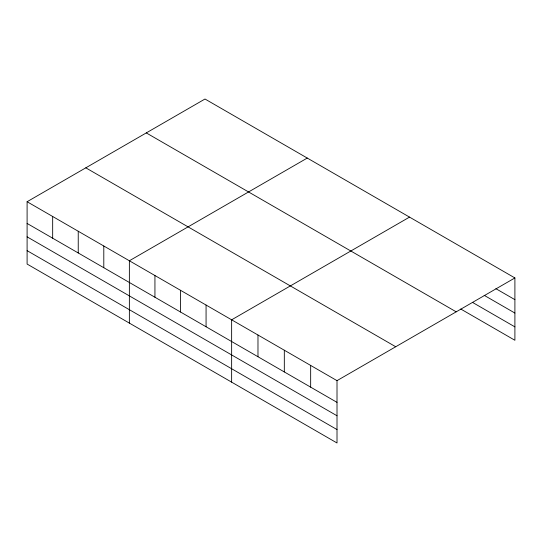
<?xml version="1.0" encoding="UTF-8"?>
<svg xmlns="http://www.w3.org/2000/svg" width="542" height="542" viewBox="0 0 542 542"><rect width="100%" height="100%" fill="white"/><g stroke="black" fill="none" stroke-linecap="round" stroke-linejoin="round"><path stroke-width="0.81" d="M337.009 415.768L337.009 380.647L27.1 201.726L27.1 264.056L337.009 442.983L337.009 415.768L27.1 236.847M27.1 201.726L204.991 99.017L514.9 277.944L514.9 340.274L460.754 309.015M307.26 158.061L129.369 260.77L129.369 323.107M409.535 217.105L231.637 319.814L231.637 382.151M337.009 380.647L514.9 277.944M495.876 288.676L514.9 299.658M484.169 295.315L514.9 313.059M472.461 302.368L514.9 326.873M146.286 132.912L456.195 311.833M85.805 167.83L395.714 346.751M27.1 223.44L337.009 402.36M27.1 250.655L337.009 429.576M310.661 365.437L310.661 387.157M284.32 350.234L284.32 371.947M257.978 335.024L257.978 356.738M206.068 305.051L206.068 326.765M180.506 290.288L180.506 312.009M154.937 275.532L154.937 297.246M103.8 246.007L103.8 267.721M78.238 231.244L78.238 252.965M52.669 216.488L52.669 238.202"/></g></svg>
